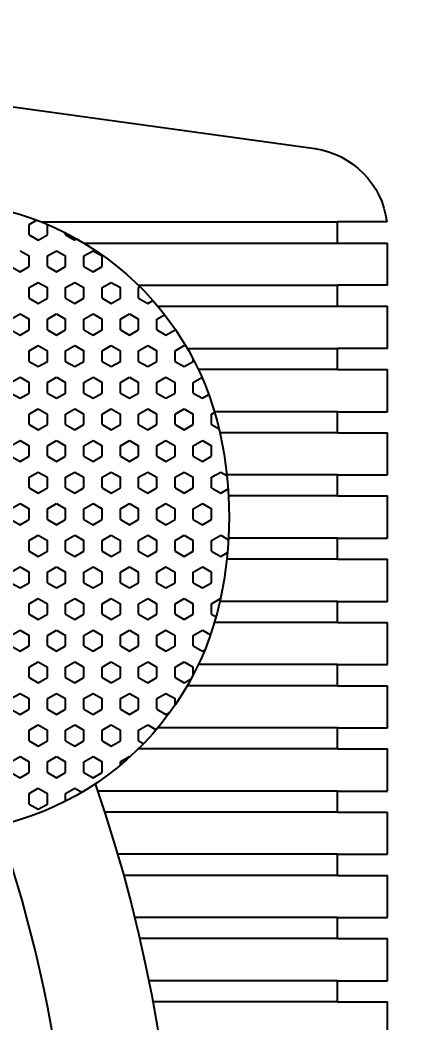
# Model space of a CAD drawing. Header units: millimetres. Extents: x 154.1 to 235.2, y 94.9 to 137.4.
# Drawn here: x 205.1489 to 205.2405, y 114.6907 to 114.9286 of the extents above; entities that cross this region are included whole.
import ezdxf

# ---------------------------------------------------------------- set-up
doc = ezdxf.new("R2010")
doc.units = ezdxf.units.MM
doc.header["$LTSCALE"] = 0.05
for name, color, linetype in [('ACES', 7, 'Continuous'), ('ACES-I', 251, 'Continuous'), ('Cotas', 6, 'Continuous')]:
    doc.layers.add(name, color=color, linetype=linetype)
doc.styles.get("Standard").update_dxf_attribs({"font": 'arial.ttf'})
doc.dimstyles.new('ISO-25', dxfattribs={"dimtxt": 0.3, "dimasz": 2.5, "dimexe": 1.25, "dimexo": 0.625, "dimgap": 0.2, "dimtad": 1, "dimzin": 1, "dimtxsty": 'Standard', "dimcen": 2.5, "dimse1": 1, "dimse2": 1, "dimsd1": 1, "dimsd2": 1, "dimclrd": 6, "dimclrt": 2, "dimadec": 0, "dimazin": 0, "dimtfac": 1, "dimtmove": 0, "dimatfit": 3, "dimfxl": 1, "dimarcsym": 0})

# ---------------------------------------------------------------- blocks, each defined once
blk = doc.blocks.new('*X8')
at = {"color": 0}
for p, q in [((6.133750000852205, 2.712824576862728), (6.134676443442315, 2.714429222499094)), ((6.13875000143838, 2.712824578185197), (6.137695152217171, 2.714651630630654)), ((6.148750000855006, 2.712824576861111), (6.149756188970527, 2.714567345799166)), ((6.122500000850337, 2.710659513354346), (6.123729119508086, 2.712788409318098)), ((6.135000001437447, 2.710659514675197), (6.133750001437448, 2.712824578184658)), ((6.137500000853138, 2.710659513352728), (6.138750000853138, 2.712824576862189)), ((6.150000001440248, 2.710659514676815), (6.148750001440249, 2.712824578186276)), ((6.152500000855938, 2.710659513351111), (6.153750000855938, 2.712824576860572)), ((6.153750001441182, 2.712824578186816), (6.152904618434271, 2.71428882450664)), ((6.165000001443048, 2.710659514678432), (6.163969656325373, 2.712444124771576)), ((6.116250001433714, 2.708494451163579), (6.115143182626648, 2.710411517572191)), ((6.120000001434645, 2.710659514673579), (6.119380958238149, 2.711731728941991)), ((6.12, 2.71065951452), (6.1225, 2.71065951452)), ((6.126250000851271, 2.708494449844346), (6.127500000851271, 2.710659513353807)), ((6.1275, 2.71065951452), (6.130000000000001, 2.71065951452)), ((6.131250001436514, 2.708494451165197), (6.130000001436514, 2.710659514674658)), ((6.135000000000001, 2.71065951452), (6.137500000000001, 2.71065951452)), ((6.141250000854072, 2.708494449842727), (6.142500000854072, 2.710659513352188)), ((6.142500000000001, 2.71065951452), (6.145000000000001, 2.71065951452)), ((6.146250001439315, 2.708494451166814), (6.145000001439315, 2.710659514676275)), ((6.150000000000001, 2.71065951452), (6.152500000000002, 2.71065951452)), ((6.156250000856873, 2.70849444984111), (6.157500000856873, 2.710659513350571)), ((6.157500000000002, 2.71065951452), (6.160000000000002, 2.71065951452)), ((6.161250001442115, 2.708494451168432), (6.160000001442115, 2.710659514677893)), ((6.165000000000002, 2.71065951452), (6.167500000000002, 2.71065951452)), ((6.16750000085874, 2.710659513349492), (6.167926645234826, 2.711398483085637)), ((6.171250000859673, 2.708494449839493), (6.172125499961882, 2.710010858766501)), ((6.11125000084847, 2.708494449845963), (6.111580414372714, 2.709066742857461)), ((6.11250000143278, 2.70632938765358), (6.11125000143278, 2.708494451163041)), ((6.115000000849403, 2.706329386335963), (6.116250000849403, 2.708494449845424)), ((6.127500001435581, 2.706329387655197), (6.126250001435581, 2.708494451164658)), ((6.130000000852204, 2.706329386334345), (6.131250000852204, 2.708494449843806)), ((6.14250000143838, 2.706329387656814), (6.14125000143838, 2.708494451166275)), ((6.145000000855005, 2.706329386332728), (6.146250000855005, 2.708494449842189)), ((6.157500001441182, 2.706329387658433), (6.156250001441182, 2.708494451167894)), ((6.160000000857806, 2.70632938633111), (6.161250000857805, 2.708494449840571)), ((6.172500001443982, 2.70632938766005), (6.171250001443982, 2.708494451169511)), ((6.175000000860607, 2.706329386329492), (6.176184097987639, 2.708380302714609)), ((6.103750000847536, 2.704164322827581), (6.104697040093173, 2.705804642917786)), ((6.105683172534707, 2.7063293875), (6.1075, 2.7063293875)), ((6.108750001431846, 2.70416432414358), (6.107500001431847, 2.706329387653041)), ((6.1125, 2.7063293875), (6.115, 2.7063293875)), ((6.118750000850337, 2.704164322825963), (6.120000000850337, 2.706329386335424)), ((6.12, 2.7063293875), (6.1225, 2.7063293875)), ((6.123750001434646, 2.704164324145196), (6.122500001434646, 2.706329387654657)), ((6.1275, 2.7063293875), (6.130000000000001, 2.7063293875)), ((6.133750000853138, 2.704164322824345), (6.135000000853138, 2.706329386333806)), ((6.135000000000001, 2.7063293875), (6.137500000000001, 2.7063293875)), ((6.138750001437447, 2.704164324146814), (6.137500001437448, 2.706329387656275)), ((6.142500000000001, 2.7063293875), (6.145000000000001, 2.7063293875)), ((6.148750000855938, 2.704164322822728), (6.150000000855938, 2.706329386332189)), ((6.150000000000001, 2.7063293875), (6.152500000000002, 2.7063293875)), ((6.153750001440248, 2.704164324148432), (6.152500001440249, 2.706329387657893)), ((6.157500000000002, 2.7063293875), (6.160000000000002, 2.7063293875)), ((6.16375000085874, 2.704164322821109), (6.16500000085874, 2.70632938633057)), ((6.165000000000002, 2.7063293875), (6.167500000000002, 2.7063293875)), ((6.168750001443049, 2.704164324150049), (6.167500001443049, 2.70632938765951)), ((6.172500000000002, 2.7063293875), (6.175000000000002, 2.7063293875)), ((6.17875000086154, 2.704164322819492), (6.18000000086154, 2.706329386328953)), ((6.180000000000002, 2.7063293875), (6.18046089086475, 2.7063293875)), ((6.105000001430913, 2.701999260633579), (6.103750001430913, 2.70416432414304)), ((6.10750000084847, 2.70199925931758), (6.108750000848469, 2.704164322827041)), ((6.120000001433714, 2.701999260635196), (6.118750001433714, 2.704164324144657)), ((6.122500000851271, 2.701999259315963), (6.12375000085127, 2.704164322825424)), ((6.135000001436514, 2.701999260636814), (6.133750001436514, 2.704164324146275)), ((6.137500000854072, 2.701999259314344), (6.138750000854071, 2.704164322823805)), ((6.150000001439315, 2.701999260638431), (6.148750001439315, 2.704164324147892)), ((6.152500000856873, 2.701999259312727), (6.153750000856872, 2.704164322822188)), ((6.165000001442115, 2.701999260640049), (6.163750001442115, 2.70416432414951)), ((6.167500000859673, 2.70199925931111), (6.168750000859673, 2.704164322820571)), ((6.180000001444917, 2.701999260641668), (6.178750001444917, 2.704164324151129)), ((6.182500000862473, 2.701999259309491), (6.183750000862473, 2.704164322818952)), ((6.18375000144585, 2.704164324151668), (6.183457582194871, 2.704670809151474)), ((6.096250000846602, 2.699834195809197), (6.096825040698301, 2.700830194048716)), ((6.09847771460665, 2.70199926048), (6.1, 2.70199926048)), ((6.10125000142998, 2.699834197123579), (6.10000000142998, 2.70199926063304)), ((6.105, 2.70199926048), (6.1075, 2.70199926048)), ((6.111250000849403, 2.69983419580758), (6.112500000849403, 2.701999259317041)), ((6.1125, 2.70199926048), (6.115, 2.70199926048)), ((6.11625000143278, 2.699834197125197), (6.11500000143278, 2.701999260634658)), ((6.12, 2.70199926048), (6.1225, 2.70199926048)), ((6.126250000852204, 2.699834195805962), (6.127500000852204, 2.701999259315423)), ((6.1275, 2.70199926048), (6.130000000000001, 2.70199926048)), ((6.131250001435581, 2.699834197126814), (6.130000001435581, 2.701999260636275)), ((6.135000000000001, 2.70199926048), (6.137500000000001, 2.70199926048)), ((6.141250000855005, 2.699834195804345), (6.142500000855005, 2.701999259313806)), ((6.142500000000001, 2.70199926048), (6.145000000000001, 2.70199926048)), ((6.14625000143838, 2.699834197128431), (6.145000001438381, 2.701999260637892)), ((6.150000000000001, 2.70199926048), (6.152500000000002, 2.70199926048)), ((6.156250000857805, 2.699834195802727), (6.157500000857805, 2.701999259312188)), ((6.157500000000002, 2.70199926048), (6.160000000000002, 2.70199926048)), ((6.161250001441182, 2.69983419713005), (6.160000001441182, 2.701999260639511)), ((6.165000000000002, 2.70199926048), (6.167500000000002, 2.70199926048)), ((6.171250000860606, 2.699834195801109), (6.172500000860606, 2.70199925931057)), ((6.172500000000002, 2.70199926048), (6.175000000000002, 2.70199926048)), ((6.176250001443982, 2.699834197131668), (6.175000001443983, 2.701999260641128)), ((6.180000000000002, 2.70199926048), (6.182500000000003, 2.70199926048)), ((6.186250000863406, 2.699834195799492), (6.187500000863406, 2.701999259308953)), ((6.187500000000003, 2.70199926048), (6.1876663487928, 2.70199926048)), ((6.097500001429046, 2.697669133613579), (6.096250001429047, 2.69983419712304)), ((6.100000000847536, 2.697669132299198), (6.101250000847536, 2.699834195808659)), ((6.112500001431846, 2.697669133615197), (6.111250001431847, 2.699834197124658)), ((6.115000000850337, 2.69766913229758), (6.116250000850337, 2.699834195807041)), ((6.127500001434646, 2.697669133616813), (6.126250001434646, 2.699834197126274)), ((6.130000000853138, 2.697669132295962), (6.131250000853138, 2.699834195805423)), ((6.142500001437448, 2.697669133618431), (6.141250001437448, 2.699834197127892)), ((6.145000000855938, 2.697669132294345), (6.146250000855938, 2.699834195803806)), ((6.157500001440249, 2.697669133620049), (6.156250001440249, 2.69983419712951)), ((6.16000000085874, 2.697669132292726), (6.16125000085874, 2.699834195802187)), ((6.172500001443049, 2.697669133621666), (6.171250001443049, 2.699834197131127)), ((6.17500000086154, 2.697669132291109), (6.17625000086154, 2.69983419580057)), ((6.18750000144585, 2.697669133623285), (6.18625000144585, 2.699834197132746)), ((6.19000000086434, 2.697669132289493), (6.191065332890886, 2.699514341486399)), ((6.092500000846602, 2.693339005280814), (6.093750000846602, 2.695504068790275)), ((6.093750001428113, 2.69550407010358), (6.092601298120712, 2.697493682594819)), ((6.0975, 2.69766913346), (6.100000000000001, 2.69766913346)), ((6.10375000084847, 2.695504068789197), (6.105000000848469, 2.697669132298658)), ((6.10500000142998, 2.693339006595196), (6.10375000142998, 2.695504070104657)), ((6.105, 2.69766913346), (6.107500000000001, 2.69766913346)), ((6.108750001430913, 2.695504070105196), (6.107500001430913, 2.697669133614657)), ((6.107500000849403, 2.693339005279197), (6.108750000849403, 2.695504068788658)), ((6.112500000000001, 2.69766913346), (6.115000000000001, 2.69766913346)), ((6.118750000851271, 2.69550406878758), (6.12000000085127, 2.697669132297041)), ((6.12000000143278, 2.693339006596814), (6.11875000143278, 2.695504070106275)), ((6.120000000000001, 2.69766913346), (6.122500000000001, 2.69766913346)), ((6.123750001433714, 2.695504070106813), (6.122500001433714, 2.697669133616274)), ((6.122500000852204, 2.693339005277579), (6.123750000852204, 2.69550406878704)), ((6.127500000000001, 2.69766913346), (6.130000000000002, 2.69766913346)), ((6.133750000854072, 2.695504068785961), (6.135000000854071, 2.697669132295422)), ((6.135000001435581, 2.693339006598431), (6.133750001435581, 2.695504070107892)), ((6.135000000000002, 2.69766913346), (6.137500000000002, 2.69766913346)), ((6.138750001436514, 2.695504070108431), (6.137500001436514, 2.697669133617892)), ((6.137500000855005, 2.693339005275962), (6.138750000855005, 2.695504068785423)), ((6.142500000000002, 2.69766913346), (6.145000000000002, 2.69766913346)), ((6.148750000856873, 2.695504068784344), (6.150000000856872, 2.697669132293805)), ((6.15000000143838, 2.693339006600048), (6.148750001438381, 2.695504070109509)), ((6.150000000000002, 2.69766913346), (6.152500000000003, 2.69766913346)), ((6.153750001439315, 2.695504070110048), (6.152500001439315, 2.697669133619509)), ((6.152500000857805, 2.693339005274344), (6.153750000857805, 2.695504068783805)), ((6.157500000000002, 2.69766913346), (6.160000000000003, 2.69766913346)), ((6.163750000859673, 2.695504068782727), (6.165000000859672, 2.697669132292188)), ((6.165000001441182, 2.693339006601667), (6.163750001441183, 2.695504070111128)), ((6.165000000000003, 2.69766913346), (6.167500000000003, 2.69766913346)), ((6.168750001442115, 2.695504070111666), (6.167500001442115, 2.697669133621127)), ((6.167500000860606, 2.693339005272726), (6.168750000860606, 2.695504068782187)), ((6.172500000000003, 2.69766913346), (6.175000000000003, 2.69766913346)), ((6.178750000862473, 2.695504068781108), (6.180000000862472, 2.697669132290569)), ((6.180000001443982, 2.693339006603285), (6.178750001443983, 2.695504070112746)), ((6.180000000000003, 2.69766913346), (6.182500000000004, 2.69766913346)), ((6.183750001444917, 2.695504070113285), (6.182500001444917, 2.697669133622746)), ((6.182500000863406, 2.693339005271109), (6.183750000863406, 2.69550406878057)), ((6.187500000000004, 2.69766913346), (6.190000000000004, 2.69766913346)), ((6.193750000865274, 2.695504068779492), (6.194445595283779, 2.696708873653804)), ((6.195000001446783, 2.693339006604902), (6.193750001446784, 2.695504070114363)), ((6.090000001427179, 2.693339006593579), (6.089324321099987, 2.694509319249951)), ((6.09, 2.69333900644), (6.0925, 2.69333900644)), ((6.096250000847536, 2.691173941770815), (6.097500000847536, 2.693339005280276)), ((6.0975, 2.69333900644), (6.100000000000001, 2.69333900644)), ((6.101250001429046, 2.691173943085196), (6.100000001429047, 2.693339006594657)), ((6.105, 2.69333900644), (6.107500000000001, 2.69333900644)), ((6.111250000850337, 2.691173941769197), (6.112500000850337, 2.693339005278658)), ((6.112500000000001, 2.69333900644), (6.115000000000001, 2.69333900644)), ((6.116250001431847, 2.691173943086814), (6.115000001431847, 2.693339006596275)), ((6.120000000000001, 2.69333900644), (6.122500000000001, 2.69333900644)), ((6.126250000853138, 2.691173941767579), (6.127500000853138, 2.69333900527704)), ((6.127500000000001, 2.69333900644), (6.130000000000002, 2.69333900644)), ((6.131250001434646, 2.69117394308843), (6.130000001434646, 2.693339006597891)), ((6.135000000000002, 2.69333900644), (6.137500000000002, 2.69333900644)), ((6.141250000855938, 2.691173941765962), (6.142500000855938, 2.693339005275423)), ((6.142500000000002, 2.69333900644), (6.145000000000002, 2.69333900644)), ((6.146250001437448, 2.691173943090048), (6.145000001437448, 2.693339006599509)), ((6.150000000000002, 2.69333900644), (6.152500000000003, 2.69333900644)), ((6.15625000085874, 2.691173941764343), (6.157500000858739, 2.693339005273804)), ((6.157500000000002, 2.69333900644), (6.160000000000003, 2.69333900644)), ((6.161250001440249, 2.691173943091666), (6.160000001440249, 2.693339006601127)), ((6.165000000000003, 2.69333900644), (6.167500000000003, 2.69333900644)), ((6.17125000086154, 2.691173941762726), (6.17250000086154, 2.693339005272187)), ((6.172500000000003, 2.69333900644), (6.175000000000003, 2.69333900644)), ((6.176250001443049, 2.691173943093284), (6.175000001443049, 2.693339006602745)), ((6.180000000000003, 2.69333900644), (6.182500000000004, 2.69333900644)), ((6.18625000086434, 2.69117394176111), (6.18750000086434, 2.693339005270571)), ((6.187500000000004, 2.69333900644), (6.190000000000004, 2.69333900644)), ((6.19125000144585, 2.691173943094902), (6.19000000144585, 2.693339006604363)), ((6.195000000000004, 2.69333900644), (6.197500000000004, 2.69333900644)), ((6.197500000866207, 2.693339005269491), (6.197683372900308, 2.693656614949241)), ((6.085000000845668, 2.689008878262433), (6.086250000845668, 2.691173941771894)), ((6.086250001426246, 2.691173943083579), (6.086194417388493, 2.691270217461055)), ((6.097500001428113, 2.689008879575197), (6.096250001428113, 2.691173943084658)), ((6.100000000848469, 2.689008878260814), (6.101250000848469, 2.691173941770275)), ((6.112500001430913, 2.689008879576813), (6.111250001430913, 2.691173943086274)), ((6.11500000085127, 2.689008878259197), (6.11625000085127, 2.691173941768658)), ((6.127500001433714, 2.68900887957843), (6.126250001433714, 2.691173943087891)), ((6.130000000854071, 2.689008878257579), (6.131250000854071, 2.69117394176704)), ((6.142500001436514, 2.689008879580048), (6.141250001436514, 2.691173943089509)), ((6.145000000856872, 2.689008878255961), (6.146250000856872, 2.691173941765422)), ((6.157500001439315, 2.689008879581665), (6.156250001439315, 2.691173943091126)), ((6.160000000859672, 2.689008878254344), (6.161250000859672, 2.691173941763805)), ((6.172500001442115, 2.689008879583283), (6.171250001442115, 2.691173943092744)), ((6.175000000862473, 2.689008878252725), (6.176250000862472, 2.691173941762186)), ((6.187500001444917, 2.689008879584902), (6.186250001444917, 2.691173943094363)), ((6.190000000865274, 2.689008878251109), (6.191250000865273, 2.69117394176057)), ((6.084232221242022, 2.68900887942), (6.085, 2.68900887942)), ((6.088750000846602, 2.686843814752431), (6.090000000846602, 2.689008878261892)), ((6.09, 2.68900887942), (6.0925, 2.68900887942)), ((6.093750001427179, 2.686843816065196), (6.09250000142718, 2.689008879574657)), ((6.0975, 2.68900887942), (6.100000000000001, 2.68900887942)), ((6.103750000849403, 2.686843814750814), (6.105000000849403, 2.689008878260275)), ((6.105, 2.68900887942), (6.107500000000001, 2.68900887942)), ((6.10875000142998, 2.686843816066813), (6.107500001429981, 2.689008879576274)), ((6.112500000000001, 2.68900887942), (6.115000000000001, 2.68900887942)), ((6.118750000852204, 2.686843814749196), (6.120000000852204, 2.689008878258657)), ((6.120000000000001, 2.68900887942), (6.122500000000001, 2.68900887942)), ((6.12375000143278, 2.686843816068431), (6.122500001432781, 2.689008879577892)), ((6.127500000000001, 2.68900887942), (6.130000000000002, 2.68900887942)), ((6.133750000855005, 2.686843814747579), (6.135000000855005, 2.68900887825704)), ((6.135000000000002, 2.68900887942), (6.137500000000002, 2.68900887942)), ((6.138750001435581, 2.686843816070048), (6.137500001435582, 2.689008879579509)), ((6.142500000000002, 2.68900887942), (6.145000000000002, 2.68900887942)), ((6.148750000857805, 2.686843814745961), (6.150000000857805, 2.689008878255422)), ((6.150000000000002, 2.68900887942), (6.152500000000003, 2.68900887942)), ((6.153750001438381, 2.686843816071665), (6.152500001438381, 2.689008879581126)), ((6.157500000000002, 2.68900887942), (6.160000000000003, 2.68900887942)), ((6.163750000860606, 2.686843814744343), (6.165000000860606, 2.689008878253804)), ((6.165000000000003, 2.68900887942), (6.167500000000003, 2.68900887942)), ((6.168750001441182, 2.686843816073284), (6.167500001441183, 2.689008879582745)), ((6.172500000000003, 2.68900887942), (6.175000000000003, 2.68900887942)), ((6.178750000863406, 2.686843814742726), (6.180000000863406, 2.689008878252187)), ((6.180000000000003, 2.68900887942), (6.182500000000004, 2.68900887942)), ((6.183750001443983, 2.686843816074902), (6.182500001443983, 2.689008879584363)), ((6.187500000000004, 2.68900887942), (6.190000000000004, 2.68900887942)), ((6.193750000866207, 2.686843814741108), (6.195000000866207, 2.689008878250569)), ((6.195000000000004, 2.68900887942), (6.197500000000004, 2.68900887942)), ((6.198750001446784, 2.686843816076519), (6.197500001446784, 2.68900887958598)), ((6.090000001426246, 2.684678752555196), (6.088750001426246, 2.686843816064657)), ((6.092500000847536, 2.684678751242432), (6.093750000847535, 2.686843814751893)), ((6.105000001429047, 2.684678752556813), (6.103750001429047, 2.686843816066274)), ((6.107500000850337, 2.684678751240814), (6.108750000850336, 2.686843814750275)), ((6.120000001431847, 2.684678752558431), (6.118750001431847, 2.686843816067892)), ((6.122500000853138, 2.684678751239196), (6.123750000853137, 2.686843814748657)), ((6.135000001434646, 2.684678752560047), (6.133750001434646, 2.686843816069508)), ((6.137500000855938, 2.684678751237579), (6.138750000855937, 2.68684381474704)), ((6.150000001437448, 2.684678752561665), (6.148750001437448, 2.686843816071126)), ((6.15250000085874, 2.68467875123596), (6.153750000858739, 2.686843814745421)), ((6.165000001440249, 2.684678752563283), (6.163750001440249, 2.686843816072744)), ((6.16750000086154, 2.684678751234343), (6.168750000861539, 2.686843814743804)), ((6.180000001443049, 2.684678752564901), (6.178750001443049, 2.686843816074362)), ((6.18250000086434, 2.684678751232727), (6.18375000086434, 2.686843814742188)), ((6.19500000144585, 2.684678752566519), (6.19375000144585, 2.68684381607598)), ((6.19750000086714, 2.684678751231109), (6.19875000086714, 2.68684381474057)), ((6.081250000845668, 2.68251368773405), (6.082500000845668, 2.684678751243511)), ((6.0825, 2.6846787524), (6.085, 2.6846787524)), ((6.086250001425312, 2.682513689045196), (6.085000001425312, 2.684678752554657)), ((6.09, 2.6846787524), (6.0925, 2.6846787524)), ((6.096250000848469, 2.682513687732431), (6.097500000848469, 2.684678751241892)), ((6.0975, 2.6846787524), (6.100000000000001, 2.6846787524)), ((6.101250001428113, 2.682513689046814), (6.100000001428113, 2.684678752556275)), ((6.105, 2.6846787524), (6.107500000000001, 2.6846787524)), ((6.11125000085127, 2.682513687730814), (6.11250000085127, 2.684678751240275)), ((6.112500000000001, 2.6846787524), (6.115000000000001, 2.6846787524)), ((6.116250001430913, 2.68251368904843), (6.115000001430913, 2.684678752557891)), ((6.120000000000001, 2.6846787524), (6.122500000000001, 2.6846787524)), ((6.126250000854071, 2.682513687729196), (6.127500000854071, 2.684678751238657)), ((6.127500000000001, 2.6846787524), (6.130000000000002, 2.6846787524)), ((6.131250001433714, 2.682513689050047), (6.130000001433714, 2.684678752559508)), ((6.135000000000002, 2.6846787524), (6.137500000000002, 2.6846787524)), ((6.141250000856872, 2.682513687727578), (6.142500000856872, 2.684678751237039)), ((6.142500000000002, 2.6846787524), (6.145000000000002, 2.6846787524)), ((6.146250001436514, 2.682513689051665), (6.145000001436514, 2.684678752561126)), ((6.150000000000002, 2.6846787524), (6.152500000000003, 2.6846787524)), ((6.156250000859672, 2.682513687725961), (6.157500000859672, 2.684678751235422)), ((6.157500000000002, 2.6846787524), (6.160000000000003, 2.6846787524)), ((6.161250001439315, 2.682513689053282), (6.160000001439315, 2.684678752562743)), ((6.165000000000003, 2.6846787524), (6.167500000000003, 2.6846787524)), ((6.171250000862472, 2.682513687724343), (6.172500000862472, 2.684678751233804)), ((6.172500000000003, 2.6846787524), (6.175000000000003, 2.6846787524)), ((6.176250001442115, 2.6825136890549), (6.175000001442116, 2.684678752564361)), ((6.180000000000003, 2.6846787524), (6.182500000000004, 2.6846787524)), ((6.186250000865273, 2.682513687722726), (6.187500000865273, 2.684678751232187)), ((6.187500000000004, 2.6846787524), (6.190000000000004, 2.6846787524)), ((6.191250001444917, 2.682513689056519), (6.190000001444917, 2.68467875256598)), ((6.195000000000004, 2.6846787524), (6.197500000000004, 2.6846787524)), ((6.201250000868074, 2.682513687721109), (6.202500000868073, 2.68467875123057)), ((6.202500000000004, 2.6846787524), (6.205000000000005, 2.6846787524)), ((6.206250001447717, 2.682513689058137), (6.205000001447718, 2.684678752567598)), ((6.082500001424378, 2.680348625535196), (6.081250001424379, 2.682513689044657)), ((6.085000000846602, 2.680348624224048), (6.086250000846602, 2.682513687733509)), ((6.097500001427179, 2.680348625536813), (6.09625000142718, 2.682513689046274)), ((6.100000000849403, 2.680348624222431), (6.101250000849403, 2.682513687731892)), ((6.11250000142998, 2.68034862553843), (6.111250001429981, 2.682513689047891)), ((6.115000000852204, 2.680348624220813), (6.116250000852204, 2.682513687730274)), ((6.127500001432781, 2.680348625540048), (6.126250001432781, 2.682513689049509)), ((6.130000000855005, 2.680348624219196), (6.131250000855005, 2.682513687728657)), ((6.142500001435582, 2.680348625541665), (6.141250001435582, 2.682513689051126)), ((6.145000000857805, 2.680348624217578), (6.146250000857805, 2.682513687727039)), ((6.157500001438381, 2.680348625543282), (6.156250001438381, 2.682513689052743)), ((6.160000000860606, 2.68034862421596), (6.161250000860606, 2.682513687725421)), ((6.172500001441183, 2.680348625544901), (6.171250001441183, 2.682513689054362)), ((6.175000000863406, 2.680348624214343), (6.176250000863406, 2.682513687723804)), ((6.187500001443983, 2.680348625546519), (6.186250001443983, 2.68251368905598)), ((6.190000000866207, 2.680348624212725), (6.191250000866207, 2.682513687722186)), ((6.202500001446784, 2.680348625548136), (6.201250001446784, 2.682513689057597)), ((6.205000000869007, 2.680348624211109), (6.206250000869007, 2.68251368772057)), ((6.078750001423447, 2.678183562025196), (6.077787400458088, 2.679850835804613)), ((6.0825, 2.68034862538), (6.085, 2.68034862538)), ((6.088750000847535, 2.678183560714049), (6.090000000847535, 2.68034862422351)), ((6.09, 2.68034862538), (6.0925, 2.68034862538)), ((6.093750001426246, 2.678183562026813), (6.092500001426246, 2.680348625536274)), ((6.0975, 2.68034862538), (6.100000000000001, 2.68034862538)), ((6.103750000850336, 2.678183560712431), (6.105000000850336, 2.680348624221892)), ((6.105, 2.68034862538), (6.107500000000001, 2.68034862538)), ((6.108750001429047, 2.67818356202843), (6.107500001429047, 2.680348625537891)), ((6.112500000000001, 2.68034862538), (6.115000000000001, 2.68034862538)), ((6.118750000853137, 2.678183560710813), (6.120000000853137, 2.680348624220274)), ((6.120000000000001, 2.68034862538), (6.122500000000001, 2.68034862538)), ((6.123750001431847, 2.678183562030048), (6.122500001431847, 2.680348625539509)), ((6.127500000000001, 2.68034862538), (6.130000000000002, 2.68034862538)), ((6.133750000855938, 2.678183560709196), (6.135000000855937, 2.680348624218657)), ((6.135000000000002, 2.68034862538), (6.137500000000002, 2.68034862538)), ((6.138750001434646, 2.678183562031664), (6.137500001434646, 2.680348625541125)), ((6.142500000000002, 2.68034862538), (6.145000000000002, 2.68034862538)), ((6.148750000858739, 2.678183560707577), (6.150000000858739, 2.680348624217038)), ((6.150000000000002, 2.68034862538), (6.152500000000003, 2.68034862538)), ((6.153750001437448, 2.678183562033282), (6.152500001437448, 2.680348625542743)), ((6.157500000000002, 2.68034862538), (6.160000000000003, 2.68034862538)), ((6.16375000086154, 2.67818356070596), (6.165000000861539, 2.680348624215421)), ((6.165000000000003, 2.68034862538), (6.167500000000003, 2.68034862538)), ((6.168750001440249, 2.6781835620349), (6.167500001440249, 2.680348625544361)), ((6.172500000000003, 2.68034862538), (6.175000000000003, 2.68034862538)), ((6.17875000086434, 2.678183560704344), (6.180000000864339, 2.680348624213805)), ((6.180000000000003, 2.68034862538), (6.182500000000004, 2.68034862538)), ((6.183750001443049, 2.678183562036518), (6.182500001443049, 2.680348625545979)), ((6.187500000000004, 2.68034862538), (6.190000000000004, 2.68034862538)), ((6.19375000086714, 2.678183560702726), (6.19500000086714, 2.680348624212187)), ((6.195000000000004, 2.68034862538), (6.197500000000004, 2.68034862538)), ((6.19875000144585, 2.678183562038136), (6.19750000144585, 2.680348625547597)), ((6.202500000000004, 2.68034862538), (6.205000000000005, 2.68034862538)), ((6.077500000845668, 2.676018497205667), (6.078750000845668, 2.678183560715128)), ((6.090000001425312, 2.676018498516813), (6.088750001425312, 2.678183562026274)), ((6.092500000848469, 2.676018497204048), (6.093750000848469, 2.678183560713509)), ((6.105000001428113, 2.676018498518431), (6.103750001428113, 2.678183562027892)), ((6.10750000085127, 2.676018497202431), (6.10875000085127, 2.678183560711892)), ((6.120000001430913, 2.676018498520047), (6.118750001430914, 2.678183562029508)), ((6.122500000854071, 2.676018497200813), (6.123750000854071, 2.678183560710274)), ((6.135000001433714, 2.676018498521664), (6.133750001433715, 2.678183562031125)), ((6.137500000856872, 2.676018497199195), (6.138750000856872, 2.678183560708656)), ((6.150000001436514, 2.676018498523282), (6.148750001436515, 2.678183562032743)), ((6.152500000859672, 2.676018497197578), (6.153750000859672, 2.678183560707039)), ((6.165000001439315, 2.676018498524899), (6.163750001439316, 2.67818356203436)), ((6.167500000862472, 2.67601849719596), (6.168750000862472, 2.678183560705421)), ((6.180000001442115, 2.676018498526517), (6.178750001442116, 2.678183562035978)), ((6.182500000865273, 2.676018497194343), (6.183750000865273, 2.678183560703804)), ((6.195000001444917, 2.676018498528136), (6.193750001444918, 2.678183562037597)), ((6.197500000868073, 2.676018497192726), (6.198750000868073, 2.678183560702187)), ((6.208750000869941, 2.678183560701108), (6.20903452918788, 2.678676378203971)), ((6.210000001447717, 2.676018498529754), (6.208750001447718, 2.678183562039215)), ((6.075684208897454, 2.67601849836), (6.0775, 2.67601849836)), ((6.081250000846602, 2.673853433695665), (6.082500000846601, 2.676018497205126)), ((6.0825, 2.67601849836), (6.085, 2.67601849836)), ((6.086250001424379, 2.673853435006813), (6.085000001424379, 2.676018498516274)), ((6.09, 2.67601849836), (6.0925, 2.67601849836)), ((6.096250000849403, 2.673853433694048), (6.097500000849402, 2.676018497203509)), ((6.0975, 2.67601849836), (6.100000000000001, 2.67601849836)), ((6.10125000142718, 2.67385343500843), (6.10000000142718, 2.676018498517891)), ((6.105, 2.67601849836), (6.107500000000001, 2.67601849836)), ((6.111250000852204, 2.67385343369243), (6.112500000852203, 2.676018497201891)), ((6.112500000000001, 2.67601849836), (6.115000000000001, 2.67601849836)), ((6.116250001429981, 2.673853435010047), (6.115000001429981, 2.676018498519508)), ((6.120000000000001, 2.67601849836), (6.122500000000001, 2.67601849836)), ((6.126250000855005, 2.673853433690813), (6.127500000855004, 2.676018497200274)), ((6.127500000000001, 2.67601849836), (6.130000000000002, 2.67601849836)), ((6.131250001432781, 2.673853435011665), (6.130000001432781, 2.676018498521126)), ((6.135000000000002, 2.67601849836), (6.137500000000002, 2.67601849836)), ((6.141250000857805, 2.673853433689195), (6.142500000857805, 2.676018497198656)), ((6.142500000000002, 2.67601849836), (6.145000000000002, 2.67601849836)), ((6.146250001435582, 2.673853435013282), (6.145000001435582, 2.676018498522743)), ((6.150000000000002, 2.67601849836), (6.152500000000003, 2.67601849836)), ((6.156250000860606, 2.673853433687577), (6.157500000860606, 2.676018497197038)), ((6.157500000000002, 2.67601849836), (6.160000000000003, 2.67601849836)), ((6.161250001438381, 2.673853435014899), (6.160000001438381, 2.67601849852436)), ((6.165000000000003, 2.67601849836), (6.167500000000003, 2.67601849836)), ((6.171250000863406, 2.67385343368596), (6.172500000863406, 2.676018497195421)), ((6.172500000000003, 2.67601849836), (6.175000000000003, 2.67601849836)), ((6.176250001441183, 2.673853435016518), (6.175000001441183, 2.676018498525979)), ((6.180000000000003, 2.67601849836), (6.182500000000004, 2.67601849836)), ((6.186250000866207, 2.673853433684342), (6.187500000866207, 2.676018497193803)), ((6.187500000000004, 2.67601849836), (6.190000000000004, 2.67601849836)), ((6.191250001443983, 2.673853435018136), (6.190000001443983, 2.676018498527597)), ((6.195000000000004, 2.67601849836), (6.197500000000004, 2.67601849836)), ((6.201250000869007, 2.673853433682726), (6.202500000869007, 2.676018497192187)), ((6.202500000000004, 2.67601849836), (6.205000000000005, 2.67601849836)), ((6.206250001446784, 2.673853435019753), (6.205000001446784, 2.676018498529214)), ((6.210000000000004, 2.67601849836), (6.210459854501987, 2.67601849836)), ((6.073750000845668, 2.669523306677284), (6.075000000845668, 2.671688370186745)), ((6.075, 2.67168837134), (6.077500000000001, 2.67168837134)), ((6.078750001422513, 2.669523307986813), (6.077500001422513, 2.671688371496274)), ((6.082500001423447, 2.671688371496813), (6.081250001423447, 2.673853435006274)), ((6.0825, 2.67168837134), (6.085000000000001, 2.67168837134)), ((6.085000000847535, 2.671688370185666), (6.086250000847535, 2.673853433695127)), ((6.088750000848469, 2.669523306675665), (6.090000000848469, 2.671688370185126)), ((6.090000000000001, 2.67168837134), (6.092500000000001, 2.67168837134)), ((6.093750001425312, 2.66952330798843), (6.092500001425313, 2.671688371497891)), ((6.097500001426246, 2.67168837149843), (6.096250001426246, 2.673853435007891)), ((6.097500000000001, 2.67168837134), (6.100000000000001, 2.67168837134)), ((6.100000000850336, 2.671688370184048), (6.101250000850336, 2.673853433693509)), ((6.10375000085127, 2.669523306674048), (6.10500000085127, 2.671688370183509)), ((6.105000000000001, 2.67168837134), (6.107500000000002, 2.67168837134)), ((6.108750001428113, 2.669523307990048), (6.107500001428114, 2.671688371499509)), ((6.112500001429047, 2.671688371500047), (6.111250001429047, 2.673853435009508)), ((6.112500000000002, 2.67168837134), (6.115000000000002, 2.67168837134)), ((6.115000000853137, 2.67168837018243), (6.116250000853137, 2.673853433691891)), ((6.118750000854071, 2.66952330667243), (6.120000000854071, 2.671688370181891)), ((6.120000000000002, 2.67168837134), (6.122500000000002, 2.67168837134)), ((6.123750001430913, 2.669523307991664), (6.122500001430914, 2.671688371501125)), ((6.127500001431847, 2.671688371501665), (6.126250001431847, 2.673853435011126)), ((6.127500000000002, 2.67168837134), (6.130000000000003, 2.67168837134)), ((6.130000000855937, 2.671688370180813), (6.131250000855937, 2.673853433690274)), ((6.133750000856872, 2.669523306670812), (6.135000000856872, 2.671688370180273)), ((6.135000000000002, 2.67168837134), (6.137500000000003, 2.67168837134)), ((6.138750001433714, 2.669523307993281), (6.137500001433715, 2.671688371502742)), ((6.142500001434646, 2.671688371503281), (6.141250001434646, 2.673853435012742)), ((6.142500000000003, 2.67168837134), (6.145000000000003, 2.67168837134)), ((6.145000000858739, 2.671688370179194), (6.146250000858739, 2.673853433688655)), ((6.148750000859672, 2.669523306669195), (6.150000000859672, 2.671688370178656)), ((6.150000000000003, 2.67168837134), (6.152500000000003, 2.67168837134)), ((6.153750001436515, 2.669523307994899), (6.152500001436515, 2.67168837150436)), ((6.157500001437448, 2.671688371504899), (6.156250001437448, 2.67385343501436)), ((6.157500000000003, 2.67168837134), (6.160000000000004, 2.67168837134)), ((6.160000000861539, 2.671688370177577), (6.161250000861539, 2.673853433687038)), ((6.163750000862472, 2.669523306667577), (6.165000000862472, 2.671688370177038)), ((6.165000000000004, 2.67168837134), (6.167500000000004, 2.67168837134)), ((6.168750001439316, 2.669523307996516), (6.167500001439316, 2.671688371505977)), ((6.172500001440249, 2.671688371506517), (6.171250001440249, 2.673853435015978)), ((6.172500000000004, 2.67168837134), (6.175000000000004, 2.67168837134)), ((6.17500000086434, 2.671688370175961), (6.176250000864339, 2.673853433685422)), ((6.178750000865273, 2.66952330666596), (6.180000000865273, 2.671688370175421)), ((6.180000000000004, 2.67168837134), (6.182500000000005, 2.67168837134)), ((6.183750001442116, 2.669523307998134), (6.182500001442116, 2.671688371507595)), ((6.187500001443049, 2.671688371508135), (6.186250001443049, 2.673853435017596)), ((6.187500000000004, 2.67168837134), (6.190000000000005, 2.67168837134)), ((6.19000000086714, 2.671688370174343), (6.191250000867139, 2.673853433683804)), ((6.193750000868073, 2.669523306664343), (6.195000000868073, 2.671688370173804)), ((6.195000000000005, 2.67168837134), (6.197500000000005, 2.67168837134)), ((6.198750001444918, 2.669523307999753), (6.197500001444918, 2.671688371509214)), ((6.20250000144585, 2.671688371509753), (6.20125000144585, 2.673853435019214)), ((6.202500000000005, 2.67168837134), (6.205000000000005, 2.67168837134)), ((6.205000000869941, 2.671688370172725), (6.20625000086994, 2.673853433682186)), ((6.208750000870873, 2.669523306662727), (6.210000000870873, 2.671688370172188)), ((6.210000000000005, 2.67168837134), (6.212480200296039, 2.67168837134)), ((6.075000001421579, 2.667358244476813), (6.073750001421579, 2.669523307986274)), ((6.077500000846602, 2.667358243167282), (6.078750000846601, 2.669523306676743)), ((6.090000001424379, 2.66735824447843), (6.088750001424379, 2.669523307987891)), ((6.092500000849403, 2.667358243165665), (6.093750000849402, 2.669523306675126)), ((6.10500000142718, 2.667358244480047), (6.10375000142718, 2.669523307989508)), ((6.107500000852204, 2.667358243164047), (6.108750000852203, 2.669523306673508)), ((6.120000001429981, 2.667358244481664), (6.118750001429981, 2.669523307991125)), ((6.122500000855005, 2.66735824316243), (6.123750000855004, 2.669523306671891)), ((6.135000001432781, 2.667358244483282), (6.133750001432781, 2.669523307992743)), ((6.137500000857805, 2.667358243160812), (6.138750000857804, 2.669523306670273)), ((6.150000001435582, 2.667358244484899), (6.148750001435582, 2.66952330799436)), ((6.152500000860606, 2.667358243159194), (6.153750000860605, 2.669523306668655)), ((6.165000001438381, 2.667358244486516), (6.163750001438381, 2.669523307995977)), ((6.167500000863406, 2.667358243157577), (6.168750000863406, 2.669523306667038)), ((6.180000001441183, 2.667358244488135), (6.178750001441183, 2.669523307997596)), ((6.182500000866207, 2.667358243155959), (6.183750000866207, 2.66952330666542)), ((6.195000001443983, 2.667358244489753), (6.193750001443983, 2.669523307999214)), ((6.197500000869007, 2.667358243154343), (6.198750000869007, 2.669523306663804)), ((6.210000001446784, 2.66735824449137), (6.208750001446784, 2.669523308000831)), ((6.075, 2.66735824432), (6.077500000000001, 2.66735824432)), ((6.081250000847535, 2.665193179657283), (6.082500000847535, 2.667358243166744)), ((6.0825, 2.66735824432), (6.085000000000001, 2.66735824432)), ((6.086250001423447, 2.66519318096843), (6.085000001423447, 2.667358244477891)), ((6.090000000000001, 2.66735824432), (6.092500000000001, 2.66735824432)), ((6.096250000850336, 2.665193179655665), (6.097500000850336, 2.667358243165126)), ((6.097500000000001, 2.66735824432), (6.100000000000001, 2.66735824432)), ((6.101250001426246, 2.665193180970047), (6.100000001426246, 2.667358244479508)), ((6.105000000000001, 2.66735824432), (6.107500000000002, 2.66735824432)), ((6.111250000853137, 2.665193179654047), (6.112500000853137, 2.667358243163508)), ((6.112500000000002, 2.66735824432), (6.115000000000002, 2.66735824432)), ((6.116250001429047, 2.665193180971664), (6.115000001429047, 2.667358244481125)), ((6.120000000000002, 2.66735824432), (6.122500000000002, 2.66735824432)), ((6.126250000855937, 2.66519317965243), (6.127500000855937, 2.667358243161891)), ((6.127500000000002, 2.66735824432), (6.130000000000003, 2.66735824432)), ((6.131250001431847, 2.665193180973282), (6.130000001431847, 2.667358244482743)), ((6.135000000000002, 2.66735824432), (6.137500000000003, 2.66735824432)), ((6.141250000858739, 2.665193179650811), (6.142500000858739, 2.667358243160272)), ((6.142500000000003, 2.66735824432), (6.145000000000003, 2.66735824432)), ((6.146250001434646, 2.665193180974898), (6.145000001434647, 2.667358244484359)), ((6.150000000000003, 2.66735824432), (6.152500000000003, 2.66735824432)), ((6.156250000861539, 2.665193179649194), (6.157500000861539, 2.667358243158655)), ((6.157500000000003, 2.66735824432), (6.160000000000004, 2.66735824432)), ((6.161250001437448, 2.665193180976516), (6.160000001437449, 2.667358244485977)), ((6.165000000000004, 2.66735824432), (6.167500000000004, 2.66735824432)), ((6.171250000864339, 2.665193179647578), (6.172500000864339, 2.667358243157039)), ((6.172500000000004, 2.66735824432), (6.175000000000004, 2.66735824432)), ((6.176250001440249, 2.665193180978134), (6.17500000144025, 2.667358244487595)), ((6.180000000000004, 2.66735824432), (6.182500000000005, 2.66735824432)), ((6.186250000867139, 2.66519317964596), (6.187500000867139, 2.667358243155421)), ((6.187500000000004, 2.66735824432), (6.190000000000005, 2.66735824432)), ((6.191250001443049, 2.665193180979752), (6.19000000144305, 2.667358244489213)), ((6.195000000000005, 2.66735824432), (6.197500000000005, 2.66735824432)), ((6.20125000086994, 2.665193179644342), (6.20250000086994, 2.667358243153803)), ((6.202500000000005, 2.66735824432), (6.205000000000005, 2.66735824432)), ((6.20625000144585, 2.66519318098137), (6.205000001445851, 2.667358244490831)), ((6.210000000000005, 2.66735824432), (6.212500000000006, 2.66735824432)), ((6.212500000871807, 2.667358243152727), (6.21351519847519, 2.669116616981508)), ((6.082500001422513, 2.66302811745843), (6.081250001422513, 2.665193180967891)), ((6.085000000848469, 2.663028116147282), (6.086250000848469, 2.665193179656743)), ((6.097500001425312, 2.663028117460047), (6.096250001425313, 2.665193180969508)), ((6.10000000085127, 2.663028116145665), (6.10125000085127, 2.665193179655126)), ((6.112500001428113, 2.663028117461665), (6.111250001428114, 2.665193180971126)), ((6.115000000854071, 2.663028116144047), (6.116250000854071, 2.665193179653508)), ((6.127500001430914, 2.663028117463281), (6.126250001430914, 2.665193180972742)), ((6.130000000856872, 2.663028116142429), (6.131250000856872, 2.66519317965189)), ((6.142500001433715, 2.663028117464898), (6.141250001433715, 2.665193180974359)), ((6.145000000859672, 2.663028116140812), (6.146250000859672, 2.665193179650273)), ((6.157500001436515, 2.663028117466516), (6.156250001436515, 2.665193180975977)), ((6.160000000862472, 2.663028116139194), (6.161250000862472, 2.665193179648655)), ((6.172500001439316, 2.663028117468133), (6.171250001439316, 2.665193180977594)), ((6.175000000865273, 2.663028116137577), (6.176250000865273, 2.665193179647038)), ((6.187500001442116, 2.663028117469751), (6.186250001442116, 2.665193180979212)), ((6.190000000868073, 2.66302811613596), (6.191250000868073, 2.665193179645421)), ((6.202500001444918, 2.66302811747137), (6.201250001444918, 2.665193180980831))]:
    blk.add_line(p, q, dxfattribs=at)
blk = doc.blocks.new('Tv_29pol')
at = {"layer": 'ACES'}
for p, q in [((0.06500000000000306, -0.01189057533190896), (0.06500000000000217, 0)), ((0.08000000000000274, -0.0118905753319094), (0.08000000000000274, 0)), ((0.09500000000000242, -0.0118905753319094), (0.0950000000000033, 0)), ((0.1100000000000039, -0.0118905753319094), (0.1100000000000039, 0)), ((0.1150000000000047, -4.440892098500626e-16), (0.1250000000000044, 0)), ((0.1250000000000044, -0.0118905753319094), (0.1250000000000044, 0)), ((0.1300000000000043, -4.440892098500626e-16), (0.140000000000005, 0)), ((0.140000000000005, -0.01189057533190896), (0.140000000000005, 0)), ((0.1450000000000058, 0), (0.1550000000000065, 0)), ((0.1450000000000058, -0.01189057533190896), (0.1450000000000058, 0)), ((0.1550000000000056, -0.01189057533190896), (0.1550000000000056, 0)), ((0.1600000000000064, -4.440892098500626e-16), (0.1700000000000061, 0)), ((0.1700000000000061, -0.01189057533190896), (0.1700000000000061, 0)), ((0.1750000000000069, 0), (0.1850000000000067, 0)), ((0.1750000000000069, -0.01189057533190896), (0.1750000000000069, 0)), ((0.1850000000000058, -0.01189057533190896), (0.1850000000000067, 0)), ((0.1900000000000075, 0), (0.2000000000000064, 0)), ((0.1900000000000066, -0.01189057533190896), (0.1900000000000075, 0)), ((0.2000000000000082, -0.01189057533190852), (0.2000000000000073, 0)), ((0.2050000000000072, -4.440892098500626e-16), (0.2150000000000079, 0)), ((0.2150000000000087, -0.01189057533190852), (0.2150000000000079, 0)), ((0.2200000000000086, 0), (0.2200000000000086, -0.01189057533190763)), ((0.2200000000000086, 0), (0.2300000000000084, 0)), ((0.2300000000000084, -0.01189057533190807), (0.2300000000000084, 0)), ((0.2350000000000101, 8.881784197001252e-16), (0.2350000000000092, -0.01189057533190852)), ((0.2350000000000101, 8.881784197001252e-16), (0.2450000000000081, -8.881784197001252e-16)), ((0.05500000000000238, -1.332267629550188e-15), (0.06500000000000217, -8.881784197001252e-16)), ((0.07000000000000295, -8.881784197001252e-16), (0.08000000000000274, -8.881784197001252e-16)), ((0.07000000000000206, -0.0118905753319094), (0.07000000000000295, -8.881784197001252e-16)), ((0.08500000000000352, -8.881784197001252e-16), (0.0950000000000033, -8.881784197001252e-16)), ((0.0850000000000044, -0.01189057533190896), (0.08500000000000352, -8.881784197001252e-16)), ((0.1000000000000041, -4.440892098500626e-16), (0.1100000000000039, -4.440892098500626e-16)), ((0.1000000000000041, -0.01189057533190896), (0.1000000000000041, -4.440892098500626e-16)), ((0.1150000000000055, -0.01189057533190896), (0.1150000000000047, -4.440892098500626e-16)), ((0.1300000000000043, -0.01189057533190896), (0.1300000000000043, -4.440892098500626e-16)), ((0.1600000000000064, -0.01189057533190896), (0.1600000000000064, -4.440892098500626e-16)), ((0.2050000000000081, -0.01189057533190852), (0.2050000000000072, -4.440892098500626e-16)), ((0.245000000000009, -0.01189057533190763), (0.2450000000000081, -8.881784197001252e-16)), ((0.2500000000000124, -0.0001471770471468403), (0.2500000000000089, -0.01189057533190763)), ((0.06500000000000306, -0.0118905753319094), (0.07000000000000206, -0.0118905753319094)), ((0.08000000000000274, -0.01189057533190896), (0.0850000000000044, -0.01189057533190896)), ((0.09500000000000153, -0.01189057533190896), (0.1000000000000041, -0.01189057533190896)), ((0.1100000000000039, -0.01189057533190896), (0.1150000000000055, -0.01189057533190896)), ((0.1250000000000053, -0.01189057533190896), (0.1300000000000052, -0.01189057533190852)), ((0.140000000000005, -0.01189057533190852), (0.1450000000000049, -0.01189057533190896)), ((0.1550000000000056, -0.01189057533190807), (0.1600000000000055, -0.01189057533190807)), ((0.1700000000000061, -0.01189057533190807), (0.1750000000000069, -0.01189057533190807)), ((0.1850000000000058, -0.01189057533190852), (0.1900000000000066, -0.01189057533190807)), ((0.2000000000000082, -0.01189057533190852), (0.2050000000000081, -0.01189057533190807)), ((0.2150000000000087, -0.01189057533190807), (0.2200000000000086, -0.01189057533190763)), ((0.2300000000000075, -0.01189057533190807), (0.2350000000000092, -0.01189057533190807)), ((0.245000000000009, -0.01189057533190807), (0.2500000000000089, -0.01189057533190763)), ((0.2940734178328492, -0.2100000000000004), (0.2673891791726541, -0.01725726328922983))]:
    blk.add_line(p, q, dxfattribs=at)
blk.add_arc((0.2475781369149788, -0.02000000000000046), 0.02, 7.882200944227982, 83.04480419590234, dxfattribs=at)
at = {"layer": 'ACES-I'}
for p, q in [((0.06500000000000306, -0.0118905753319094), (0.06500000000000306, -0.05569717413129194)), ((0.07000000000000206, -0.01189057533190896), (0.07000000000000206, -0.05665447488946018)), ((0.08000000000000274, -0.01189057533190896), (0.08000000000000274, -0.05879979489360387)), ((0.0850000000000044, -0.01189057533190896), (0.0850000000000044, -0.05998928863856445)), ((0.09500000000000242, -0.01189057533190896), (0.09500000000000242, -0.06260611612544142)), ((0.1000000000000041, -0.01189057533190896), (0.1000000000000041, -0.0640353265728768)), ((0.1100000000000039, -0.01189057533190896), (0.1100000000000039, -0.06714059585285703)), ((0.1150000000000055, -0.01189057533190896), (0.1150000000000055, -0.06881899986144546)), ((0.1250000000000044, -0.01189057533190896), (0.1250000000000044, -0.05914879683632535)), ((0.1300000000000043, -0.01189057533190896), (0.1300000000000043, -0.05451956521817625)), ((0.140000000000005, -0.01189057533190896), (0.140000000000005, -0.04751681342710778)), ((0.1450000000000058, -0.01189057533190896), (0.1450000000000058, -0.04489303848865234)), ((0.1550000000000056, -0.01189057533190896), (0.1550000000000056, -0.04105655236702921)), ((0.1600000000000064, -0.01189057533190896), (0.1600000000000064, -0.03976462003613745)), ((0.1700000000000061, -0.01189057533190896), (0.1700000000000061, -0.03814084795956996)), ((0.1750000000000069, -0.01189057533190896), (0.1750000000000069, -0.03773933637172)), ((0.1850000000000058, -0.01189057533190896), (0.1850000000000058, -0.03773933637172178)), ((0.1900000000000066, -0.01189057533190896), (0.1900000000000066, -0.03814084795957395)), ((0.2000000000000082, -0.01189057533190896), (0.2000000000000082, -0.03976462003614589)), ((0.2050000000000081, -0.01189057533190896), (0.2050000000000081, -0.04105655236704031)), ((0.2150000000000087, -0.01189057533190896), (0.2150000000000087, -0.04489303848867054)), ((0.2200000000000086, -0.0475168134271291), (0.2200000000000086, -0.01189057533190763)), ((0.2300000000000084, -0.05451956521822687), (0.2300000000000084, -0.01189057533190807)), ((0.2350000000000092, -0.05914879683638574), (0.2350000000000092, -0.01189057533190852)), ((0.245000000000009, -0.07208307893742161), (0.245000000000009, -0.01189057533190763)), ((0.2500000000000089, -0.0821578295785459), (0.2500000000000089, -0.01189057533190763))]:
    blk.add_line(p, q, dxfattribs=at)
for centre, radius, start, end in [((0.1799999999999882, -0.1313371475301652), 0.09373126614770431, 77.83706189734907, 102.1629381026482), ((0.1749999999999883, -0.1081385916920281), 0.07, 102.1629381026481, 180.0000000000004), ((0.184999999999989, -0.1081385916920286), 0.07, 0, 77.83706189734896), ((0.002499999999988844, -0.3956720562085487), 0.345672056208549, 70.71009544215453, 147.5112809498599), ((0.002499999999988844, -0.3903885872391224), 0.315672056208549, 70.8929904592685, 171.5377406500772)]:
    blk.add_arc(centre, radius, start, end, dxfattribs=at)
blk.add_blockref('*X8', (-5.963072031699718, -2.752411861024946), dxfattribs=at)
blk = doc.blocks.new('*D90')
at = {"layer": 'Defpoints', "color": 0}
for p in [(205.2967639895497, 117.5760834051828), (205.2967639895498, 113.4260834051828), (205.4467639895497, 113.4260834051828)]:
    blk.add_point(p, dxfattribs=at)
at = {"layer": 'Cotas', "color": 2, "insert": (205.186668491596, 115.5010834051828), "char_height": 0.1, "attachment_point": 5, "rotation": 90}
blk.add_mtext('4,15', dxfattribs=at)

msp = doc.modelspace()

# ---------------------------------------------------------------- block references
at = {"xscale": -1, "rotation": 270}
msp.add_blockref('Tv_29pol', (205.2361131289237, 114.630697899892), dxfattribs=at)

# ---------------------------------------------------------------- dimensions: what is measured, and where the dimension line sits
at = {"layer": 'Cotas'}
dim = msp.add_linear_dim(base=(205.4467639895497, 113.4260834051828), p1=(205.2967639895497, 117.5760834051828), p2=(205.2967639895498, 113.4260834051828), angle=90, dimstyle='ISO-25', override={"dimtxt": 0.1}, dxfattribs=at)
dim.commit()
dim.dimension.update_dxf_attribs({"geometry": '*D90', "text_midpoint": (205.4467639895497, 115.5010834051828), "dimtype": 160})

doc.saveas('drawing.dxf')
